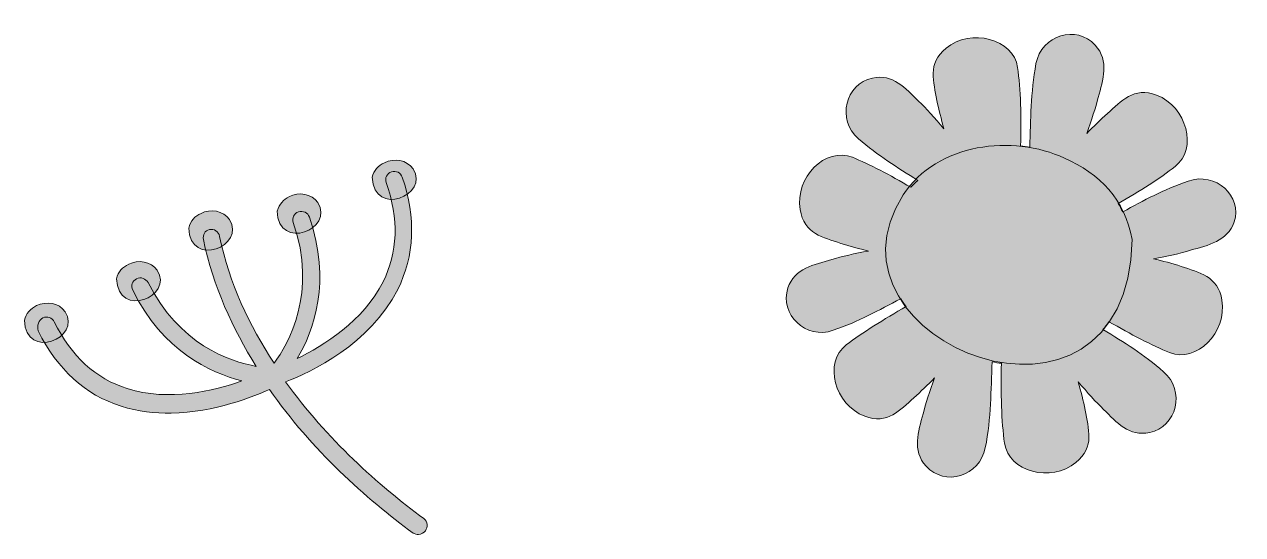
# Model space of a CAD drawing. Header units: inches. Extents: x 0.57 to 5.45, y 0.88 to 5.12.
# Drawn here: x 0.565 to 2.768, y 4.193 to 5.115 of the extents above; entities that cross this region are included whole.
import ezdxf

# ---------------------------------------------------------------- set-up
doc = ezdxf.new("R2010")
doc.units = ezdxf.units.IN
doc.header["$MEASUREMENT"] = 0
doc.layers.add('Calque 1', color=7, linetype='Continuous')

# ---------------------------------------------------------------- blocks, each defined once
blk = doc.blocks.new('block 13')
at = {"layer": 'Calque 1', "true_color": 0xda1c5c}
h = blk.add_hatch(color=232, dxfattribs=at)
h.dxf.hatch_style = 2
edge = h.paths.add_edge_path()
edge.add_spline(control_points=[(1.2167, 4.8653), (1.2333, 4.8736), (1.2569, 4.8708), (1.2681, 4.8542), (1.2986, 4.8069), (1.1972, 4.7653), (1.1944, 4.8389), (1.1972, 4.8514), (1.2042, 4.8597), (1.2167, 4.8653)], knot_values=[0, 0, 0, 0, 1, 1, 1, 2, 2, 2, 3, 3, 3, 3], degree=3, periodic=1)
h = blk.add_hatch(color=232, dxfattribs=at)
h.dxf.hatch_style = 2
edge = h.paths.add_edge_path()
edge.add_spline(control_points=[(1.0444, 4.8042), (1.0611, 4.8125), (1.0847, 4.8097), (1.0958, 4.7931), (1.1264, 4.7458), (1.025, 4.7042), (1.0222, 4.7778), (1.0264, 4.7903), (1.0333, 4.7986), (1.0444, 4.8042)], knot_values=[0, 0, 0, 0, 1, 1, 1, 2, 2, 2, 3, 3, 3, 3], degree=3, periodic=1)
h = blk.add_hatch(color=232, dxfattribs=at)
h.dxf.hatch_style = 2
edge = h.paths.add_edge_path()
edge.add_spline(control_points=[(0.8847, 4.7736), (0.9014, 4.7819), (0.925, 4.7792), (0.9361, 4.7625), (0.9667, 4.7153), (0.8653, 4.6736), (0.8625, 4.7472), (0.8653, 4.7597), (0.8736, 4.7694), (0.8847, 4.7736)], knot_values=[0, 0, 0, 0, 1, 1, 1, 2, 2, 2, 3, 3, 3, 3], degree=3, periodic=1)
h = blk.add_hatch(color=232, dxfattribs=at)
h.dxf.hatch_style = 2
edge = h.paths.add_edge_path()
edge.add_spline(control_points=[(0.7542, 4.6819), (0.7708, 4.6903), (0.7944, 4.6875), (0.8056, 4.6708), (0.8361, 4.6236), (0.7347, 4.5819), (0.7319, 4.6556), (0.7347, 4.6681), (0.7431, 4.6764), (0.7542, 4.6819)], knot_values=[0, 0, 0, 0, 1, 1, 1, 2, 2, 2, 3, 3, 3, 3], degree=3, periodic=1)
h = blk.add_hatch(color=232, dxfattribs=at)
h.dxf.hatch_style = 2
edge = h.paths.add_edge_path()
edge.add_spline(control_points=[(0.5875, 4.6069), (0.6042, 4.6153), (0.6278, 4.6125), (0.6389, 4.5958), (0.6694, 4.5486), (0.5681, 4.5069), (0.5653, 4.5806), (0.5681, 4.5931), (0.5764, 4.6014), (0.5875, 4.6069)], knot_values=[0, 0, 0, 0, 1, 1, 1, 2, 2, 2, 3, 3, 3, 3], degree=3, periodic=1)
at = {"layer": 'Calque 1', "lineweight": 0}
for points in [[(1.2167, 4.8653), (1.2333, 4.8736), (1.2569, 4.8708), (1.2681, 4.8542), (1.2986, 4.8069), (1.1972, 4.7653), (1.1944, 4.8389), (1.1972, 4.8514), (1.2042, 4.8597), (1.2167, 4.8653)], [(1.0444, 4.8042), (1.0611, 4.8125), (1.0847, 4.8097), (1.0958, 4.7931), (1.1264, 4.7458), (1.025, 4.7042), (1.0222, 4.7778), (1.0264, 4.7903), (1.0333, 4.7986), (1.0444, 4.8042)], [(0.8847, 4.7736), (0.9014, 4.7819), (0.925, 4.7792), (0.9361, 4.7625), (0.9667, 4.7153), (0.8653, 4.6736), (0.8625, 4.7472), (0.8653, 4.7597), (0.8736, 4.7694), (0.8847, 4.7736)], [(0.7542, 4.6819), (0.7708, 4.6903), (0.7944, 4.6875), (0.8056, 4.6708), (0.8361, 4.6236), (0.7347, 4.5819), (0.7319, 4.6556), (0.7347, 4.6681), (0.7431, 4.6764), (0.7542, 4.6819)], [(0.5875, 4.6069), (0.6042, 4.6153), (0.6278, 4.6125), (0.6389, 4.5958), (0.6694, 4.5486), (0.5681, 4.5069), (0.5653, 4.5806), (0.5681, 4.5931), (0.5764, 4.6014), (0.5875, 4.6069)]]:
    blk.add_open_spline(points, degree=3, knots=[0, 0, 0, 0, 1, 1, 1, 2, 2, 2, 3, 3, 3, 3], dxfattribs=at)
blk = doc.blocks.new('block 12')
at = {"layer": 'Calque 1', "true_color": 0x39b54a}
h = blk.add_hatch(color=95, dxfattribs=at)
h.dxf.hatch_style = 2
edge = h.paths.add_edge_path()
edge.add_spline(control_points=[(0.5986, 4.5847), (0.6069, 4.5889), (0.6153, 4.5847), (0.6194, 4.5778), (0.65, 4.5153), (0.6944, 4.475), (0.7514, 4.4569), (0.8264, 4.4333), (0.9083, 4.4528), (0.9583, 4.4708), (0.9014, 4.4861), (0.8153, 4.525), (0.7611, 4.6347), (0.7569, 4.6431), (0.7611, 4.6514), (0.7681, 4.6556), (0.7764, 4.6597), (0.7847, 4.6556), (0.7889, 4.6486), (0.8444, 4.5375), (0.9361, 4.5056), (0.9847, 4.4972), (0.9417, 4.5653), (0.9069, 4.6417), (0.8889, 4.7264), (0.8875, 4.7347), (0.8917, 4.7431), (0.9, 4.7444), (0.9083, 4.7458), (0.9167, 4.7417), (0.9181, 4.7319), (0.9361, 4.6472), (0.9722, 4.5708), (1.0167, 4.5028), (1.0431, 4.5375), (1.0958, 4.6306), (1.0514, 4.7569), (1.0486, 4.7653), (1.0528, 4.7736), (1.0611, 4.7764), (1.0694, 4.7792), (1.0778, 4.775), (1.0806, 4.7667), (1.1208, 4.6514), (1.0889, 4.5611), (1.0583, 4.5111), (1.1069, 4.5347), (1.1778, 4.5792), (1.2139, 4.65), (1.2403, 4.7028), (1.2431, 4.7639), (1.2194, 4.8292), (1.2167, 4.8375), (1.2208, 4.8458), (1.2292, 4.8486), (1.2375, 4.8514), (1.2458, 4.8472), (1.2486, 4.8389), (1.2736, 4.7653), (1.2708, 4.6972), (1.2403, 4.6361), (1.1903, 4.5375), (1.0833, 4.4861), (1.0375, 4.4694), (1.1125, 4.3653), (1.2056, 4.2819), (1.2875, 4.2222), (1.2944, 4.2167), (1.2958, 4.2069), (1.2903, 4.2), (1.2875, 4.1958), (1.2833, 4.1944), (1.2778, 4.1931), (1.275, 4.1931), (1.2708, 4.1944), (1.2681, 4.1958), (1.1833, 4.2583), (1.0847, 4.3458), (1.0083, 4.4556), (0.9806, 4.4431), (0.9097, 4.4139), (0.8306, 4.4125), (0.8014, 4.4125), (0.7708, 4.4153), (0.7403, 4.425), (0.675, 4.4458), (0.625, 4.4917), (0.5903, 4.5611), (0.5875, 4.5708), (0.5917, 4.5806), (0.5986, 4.5847)], knot_values=[0, 0, 0, 0, 1, 1, 1, 2, 2, 2, 3, 3, 3, 4, 4, 4, 5, 5, 5, 6, 6, 6, 7, 7, 7, 8, 8, 8, 9, 9, 9, 10, 10, 10, 11, 11, 11, 12, 12, 12, 13, 13, 13, 14, 14, 14, 15, 15, 15, 16, 16, 16, 17, 17, 17, 18, 18, 18, 19, 19, 19, 20, 20, 20, 21, 21, 21, 22, 22, 22, 23, 23, 23, 24, 24, 24, 25, 25, 25, 26, 26, 26, 27, 27, 27, 28, 28, 28, 29, 29, 29, 30, 30, 30, 30], degree=3, periodic=1)
at = {"layer": 'Calque 1', "lineweight": 0}
blk.add_open_spline([(0.5986, 4.5847), (0.6069, 4.5889), (0.6153, 4.5847), (0.6194, 4.5778), (0.65, 4.5153), (0.6944, 4.475), (0.7514, 4.4569), (0.8264, 4.4333), (0.9083, 4.4528), (0.9583, 4.4708), (0.9014, 4.4861), (0.8153, 4.525), (0.7611, 4.6347), (0.7569, 4.6431), (0.7611, 4.6514), (0.7681, 4.6556), (0.7764, 4.6597), (0.7847, 4.6556), (0.7889, 4.6486), (0.8444, 4.5375), (0.9361, 4.5056), (0.9847, 4.4972), (0.9417, 4.5653), (0.9069, 4.6417), (0.8889, 4.7264), (0.8875, 4.7347), (0.8917, 4.7431), (0.9, 4.7444), (0.9083, 4.7458), (0.9167, 4.7417), (0.9181, 4.7319), (0.9361, 4.6472), (0.9722, 4.5708), (1.0167, 4.5028), (1.0431, 4.5375), (1.0958, 4.6306), (1.0514, 4.7569), (1.0486, 4.7653), (1.0528, 4.7736), (1.0611, 4.7764), (1.0694, 4.7792), (1.0778, 4.775), (1.0806, 4.7667), (1.1208, 4.6514), (1.0889, 4.5611), (1.0583, 4.5111), (1.1069, 4.5347), (1.1778, 4.5792), (1.2139, 4.65), (1.2403, 4.7028), (1.2431, 4.7639), (1.2194, 4.8292), (1.2167, 4.8375), (1.2208, 4.8458), (1.2292, 4.8486), (1.2375, 4.8514), (1.2458, 4.8472), (1.2486, 4.8389), (1.2736, 4.7653), (1.2708, 4.6972), (1.2403, 4.6361), (1.1903, 4.5375), (1.0833, 4.4861), (1.0375, 4.4694), (1.1125, 4.3653), (1.2056, 4.2819), (1.2875, 4.2222), (1.2944, 4.2167), (1.2958, 4.2069), (1.2903, 4.2), (1.2875, 4.1958), (1.2833, 4.1944), (1.2778, 4.1931), (1.275, 4.1931), (1.2708, 4.1944), (1.2681, 4.1958), (1.1833, 4.2583), (1.0847, 4.3458), (1.0083, 4.4556), (0.9806, 4.4431), (0.9097, 4.4139), (0.8306, 4.4125), (0.8014, 4.4125), (0.7708, 4.4153), (0.7403, 4.425), (0.675, 4.4458), (0.625, 4.4917), (0.5903, 4.5611), (0.5875, 4.5708), (0.5917, 4.5806), (0.5986, 4.5847)], degree=3, knots=[0, 0, 0, 0, 1, 1, 1, 2, 2, 2, 3, 3, 3, 4, 4, 4, 5, 5, 5, 6, 6, 6, 7, 7, 7, 8, 8, 8, 9, 9, 9, 10, 10, 10, 11, 11, 11, 12, 12, 12, 13, 13, 13, 14, 14, 14, 15, 15, 15, 16, 16, 16, 17, 17, 17, 18, 18, 18, 19, 19, 19, 20, 20, 20, 21, 21, 21, 22, 22, 22, 23, 23, 23, 24, 24, 24, 25, 25, 25, 26, 26, 26, 27, 27, 27, 28, 28, 28, 29, 29, 29, 30, 30, 30, 30], dxfattribs=at)
at = {"layer": 'Calque 1'}
blk.add_blockref('block 13', (0, 0), dxfattribs=at)
blk = doc.blocks.new('block 14')
at = {"layer": 'Calque 1', "true_color": 0x00a79d}
h = blk.add_hatch(color=134, dxfattribs=at)
h.dxf.hatch_style = 2
edge = h.paths.add_edge_path()
edge.add_spline(control_points=[(2.6694, 4.8319), (2.625, 4.8167), (2.5889, 4.7972), (2.5514, 4.7764), (2.5486, 4.7819), (2.5458, 4.7861), (2.5431, 4.7917), (2.5819, 4.8139), (2.6194, 4.8375), (2.6458, 4.8583), (2.6875, 4.8903), (2.6667, 4.9667), (2.6125, 4.9875), (2.5708, 5.0028), (2.5486, 4.9764), (2.5236, 4.9542), (2.5111, 4.9431), (2.4986, 4.9306), (2.4861, 4.9181), (2.4944, 4.9417), (2.5028, 4.9653), (2.5069, 4.9833), (2.5153, 5.0153), (2.5278, 5.0486), (2.5014, 5.0778), (2.4681, 5.1153), (2.4042, 5.0958), (2.3944, 5.0444), (2.3847, 4.9903), (2.3847, 4.9444), (2.3833, 4.8931), (2.3778, 4.8944), (2.3722, 4.8944), (2.3667, 4.8958), (2.3681, 4.9472), (2.3667, 4.9986), (2.3611, 5.0375), (2.3542, 5.0889), (2.2764, 5.1097), (2.2319, 5.0722), (2.1972, 5.0444), (2.2097, 5.0111), (2.2153, 4.9778), (2.2181, 4.9611), (2.2236, 4.9444), (2.2278, 4.9264), (2.2111, 4.9458), (2.1958, 4.9639), (2.1819, 4.9764), (2.1583, 5), (2.1361, 5.0264), (2.0986, 5.0181), (2.05, 5.0083), (2.0333, 4.9431), (2.0736, 4.9083), (2.1097, 4.8778), (2.1431, 4.8569), (2.1806, 4.8333), (2.1764, 4.8292), (2.1722, 4.825), (2.1681, 4.8208), (2.1306, 4.8431), (2.0931, 4.8625), (2.0625, 4.875), (2.0139, 4.8944), (1.9583, 4.8389), (1.9681, 4.7806), (1.975, 4.7361), (2.0097, 4.7306), (2.0417, 4.7194), (2.0583, 4.7139), (2.075, 4.7097), (2.0917, 4.7056), (2.0667, 4.7014), (2.0431, 4.6958), (2.025, 4.6903), (1.9931, 4.6806), (1.9583, 4.675), (1.9458, 4.6389), (1.9306, 4.5917), (1.9778, 4.5444), (2.0278, 4.5625), (2.0736, 4.5778), (2.1097, 4.5986), (2.15, 4.6194), (2.1528, 4.6153), (2.1556, 4.6097), (2.1597, 4.6056), (2.1194, 4.5819), (2.0806, 4.5583), (2.0514, 4.5361), (2.0097, 4.5042), (2.0306, 4.4278), (2.0847, 4.4069), (2.1264, 4.3917), (2.1486, 4.4181), (2.1736, 4.4403), (2.1861, 4.4514), (2.1986, 4.4639), (2.2111, 4.4764), (2.2028, 4.4528), (2.1944, 4.4292), (2.1903, 4.4111), (2.1819, 4.3792), (2.1694, 4.3458), (2.1958, 4.3167), (2.2292, 4.2792), (2.2931, 4.2986), (2.3028, 4.35), (2.3139, 4.4056), (2.3125, 4.4528), (2.3153, 4.5056), (2.3208, 4.5042), (2.3264, 4.5028), (2.3319, 4.5028), (2.3306, 4.45), (2.3319, 4.3972), (2.3375, 4.3583), (2.3444, 4.3069), (2.4222, 4.2861), (2.4667, 4.3236), (2.5014, 4.3514), (2.4889, 4.3847), (2.4833, 4.4181), (2.4806, 4.4347), (2.475, 4.4514), (2.4708, 4.4694), (2.4875, 4.45), (2.5028, 4.4319), (2.5167, 4.4194), (2.5403, 4.3958), (2.5625, 4.3694), (2.6, 4.3778), (2.6486, 4.3875), (2.6653, 4.4528), (2.625, 4.4875), (2.5889, 4.5194), (2.5542, 4.5403), (2.5153, 4.5639), (2.5194, 4.5681), (2.5222, 4.5722), (2.5264, 4.5778), (2.5653, 4.5556), (2.6042, 4.5347), (2.6361, 4.5222), (2.6847, 4.5028), (2.7403, 4.5583), (2.7306, 4.6167), (2.7236, 4.6611), (2.6889, 4.6667), (2.6569, 4.6778), (2.6403, 4.6833), (2.6236, 4.6875), (2.6069, 4.6917), (2.6319, 4.6958), (2.6556, 4.7014), (2.6736, 4.7069), (2.7056, 4.7167), (2.7403, 4.7222), (2.7528, 4.7583), (2.7681, 4.8042), (2.7194, 4.85), (2.6694, 4.8319)], knot_values=[0, 0, 0, 0, 1, 1, 1, 2, 2, 2, 3, 3, 3, 4, 4, 4, 5, 5, 5, 6, 6, 6, 7, 7, 7, 8, 8, 8, 9, 9, 9, 10, 10, 10, 11, 11, 11, 12, 12, 12, 13, 13, 13, 14, 14, 14, 15, 15, 15, 16, 16, 16, 17, 17, 17, 18, 18, 18, 19, 19, 19, 20, 20, 20, 21, 21, 21, 22, 22, 22, 23, 23, 23, 24, 24, 24, 25, 25, 25, 26, 26, 26, 27, 27, 27, 28, 28, 28, 29, 29, 29, 30, 30, 30, 31, 31, 31, 32, 32, 32, 33, 33, 33, 34, 34, 34, 35, 35, 35, 36, 36, 36, 37, 37, 37, 38, 38, 38, 39, 39, 39, 40, 40, 40, 41, 41, 41, 42, 42, 42, 43, 43, 43, 44, 44, 44, 45, 45, 45, 46, 46, 46, 47, 47, 47, 48, 48, 48, 49, 49, 49, 50, 50, 50, 51, 51, 51, 52, 52, 52, 53, 53, 53, 54, 54, 54, 54], degree=3, periodic=1)
at = {"layer": 'Calque 1', "true_color": 0xd7df23}
h = blk.add_hatch(color=52, dxfattribs=at)
h.dxf.hatch_style = 2
edge = h.paths.add_edge_path()
edge.add_spline(control_points=[(2.5681, 4.7264), (2.5597, 4.3153), (1.9833, 4.5417), (2.1542, 4.8069), (2.2153, 4.9014), (2.3528, 4.9167), (2.4458, 4.8736), (2.5097, 4.8458), (2.5556, 4.7986), (2.5681, 4.7264)], knot_values=[0, 0, 0, 0, 0.013889, 0.013889, 0.013889, 0.027778, 0.027778, 0.027778, 0.041667, 0.041667, 0.041667, 0.041667], degree=3, periodic=0)
edge.add_line((2.5681, 4.7264), (2.5681, 4.7264))
at = {"layer": 'Calque 1', "lineweight": 0}
for points, knots in [([(2.6694, 4.8319), (2.625, 4.8167), (2.5889, 4.7972), (2.5514, 4.7764), (2.5486, 4.7819), (2.5458, 4.7861), (2.5431, 4.7917), (2.5819, 4.8139), (2.6194, 4.8375), (2.6458, 4.8583), (2.6875, 4.8903), (2.6667, 4.9667), (2.6125, 4.9875), (2.5708, 5.0028), (2.5486, 4.9764), (2.5236, 4.9542), (2.5111, 4.9431), (2.4986, 4.9306), (2.4861, 4.9181), (2.4944, 4.9417), (2.5028, 4.9653), (2.5069, 4.9833), (2.5153, 5.0153), (2.5278, 5.0486), (2.5014, 5.0778), (2.4681, 5.1153), (2.4042, 5.0958), (2.3944, 5.0444), (2.3847, 4.9903), (2.3847, 4.9444), (2.3833, 4.8931), (2.3778, 4.8944), (2.3722, 4.8944), (2.3667, 4.8958), (2.3681, 4.9472), (2.3667, 4.9986), (2.3611, 5.0375), (2.3542, 5.0889), (2.2764, 5.1097), (2.2319, 5.0722), (2.1972, 5.0444), (2.2097, 5.0111), (2.2153, 4.9778), (2.2181, 4.9611), (2.2236, 4.9444), (2.2278, 4.9264), (2.2111, 4.9458), (2.1958, 4.9639), (2.1819, 4.9764), (2.1583, 5), (2.1361, 5.0264), (2.0986, 5.0181), (2.05, 5.0083), (2.0333, 4.9431), (2.0736, 4.9083), (2.1097, 4.8778), (2.1431, 4.8569), (2.1806, 4.8333), (2.1764, 4.8292), (2.1722, 4.825), (2.1681, 4.8208), (2.1306, 4.8431), (2.0931, 4.8625), (2.0625, 4.875), (2.0139, 4.8944), (1.9583, 4.8389), (1.9681, 4.7806), (1.975, 4.7361), (2.0097, 4.7306), (2.0417, 4.7194), (2.0583, 4.7139), (2.075, 4.7097), (2.0917, 4.7056), (2.0667, 4.7014), (2.0431, 4.6958), (2.025, 4.6903), (1.9931, 4.6806), (1.9583, 4.675), (1.9458, 4.6389), (1.9306, 4.5917), (1.9778, 4.5444), (2.0278, 4.5625), (2.0736, 4.5778), (2.1097, 4.5986), (2.15, 4.6194), (2.1528, 4.6153), (2.1556, 4.6097), (2.1597, 4.6056), (2.1194, 4.5819), (2.0806, 4.5583), (2.0514, 4.5361), (2.0097, 4.5042), (2.0306, 4.4278), (2.0847, 4.4069), (2.1264, 4.3917), (2.1486, 4.4181), (2.1736, 4.4403), (2.1861, 4.4514), (2.1986, 4.4639), (2.2111, 4.4764), (2.2028, 4.4528), (2.1944, 4.4292), (2.1903, 4.4111), (2.1819, 4.3792), (2.1694, 4.3458), (2.1958, 4.3167), (2.2292, 4.2792), (2.2931, 4.2986), (2.3028, 4.35), (2.3139, 4.4056), (2.3125, 4.4528), (2.3153, 4.5056), (2.3208, 4.5042), (2.3264, 4.5028), (2.3319, 4.5028), (2.3306, 4.45), (2.3319, 4.3972), (2.3375, 4.3583), (2.3444, 4.3069), (2.4222, 4.2861), (2.4667, 4.3236), (2.5014, 4.3514), (2.4889, 4.3847), (2.4833, 4.4181), (2.4806, 4.4347), (2.475, 4.4514), (2.4708, 4.4694), (2.4875, 4.45), (2.5028, 4.4319), (2.5167, 4.4194), (2.5403, 4.3958), (2.5625, 4.3694), (2.6, 4.3778), (2.6486, 4.3875), (2.6653, 4.4528), (2.625, 4.4875), (2.5889, 4.5194), (2.5542, 4.5403), (2.5153, 4.5639), (2.5194, 4.5681), (2.5222, 4.5722), (2.5264, 4.5778), (2.5653, 4.5556), (2.6042, 4.5347), (2.6361, 4.5222), (2.6847, 4.5028), (2.7403, 4.5583), (2.7306, 4.6167), (2.7236, 4.6611), (2.6889, 4.6667), (2.6569, 4.6778), (2.6403, 4.6833), (2.6236, 4.6875), (2.6069, 4.6917), (2.6319, 4.6958), (2.6556, 4.7014), (2.6736, 4.7069), (2.7056, 4.7167), (2.7403, 4.7222), (2.7528, 4.7583), (2.7681, 4.8042), (2.7194, 4.85), (2.6694, 4.8319)], [0, 0, 0, 0, 1, 1, 1, 2, 2, 2, 3, 3, 3, 4, 4, 4, 5, 5, 5, 6, 6, 6, 7, 7, 7, 8, 8, 8, 9, 9, 9, 10, 10, 10, 11, 11, 11, 12, 12, 12, 13, 13, 13, 14, 14, 14, 15, 15, 15, 16, 16, 16, 17, 17, 17, 18, 18, 18, 19, 19, 19, 20, 20, 20, 21, 21, 21, 22, 22, 22, 23, 23, 23, 24, 24, 24, 25, 25, 25, 26, 26, 26, 27, 27, 27, 28, 28, 28, 29, 29, 29, 30, 30, 30, 31, 31, 31, 32, 32, 32, 33, 33, 33, 34, 34, 34, 35, 35, 35, 36, 36, 36, 37, 37, 37, 38, 38, 38, 39, 39, 39, 40, 40, 40, 41, 41, 41, 42, 42, 42, 43, 43, 43, 44, 44, 44, 45, 45, 45, 46, 46, 46, 47, 47, 47, 48, 48, 48, 49, 49, 49, 50, 50, 50, 51, 51, 51, 52, 52, 52, 53, 53, 53, 54, 54, 54, 54]), ([(2.5681, 4.7264), (2.5597, 4.3153), (1.9833, 4.5417), (2.1542, 4.8069), (2.2153, 4.9014), (2.3528, 4.9167), (2.4458, 4.8736), (2.5097, 4.8458), (2.5556, 4.7986), (2.5681, 4.7264)], [0, 0, 0, 0, 1, 1, 1, 2, 2, 2, 3, 3, 3, 3])]:
    blk.add_open_spline(points, degree=3, knots=knots, dxfattribs=at)
blk = doc.blocks.new('block 2')
at = {"layer": 'Calque 1'}
for name in ['block 14', 'block 12']:
    blk.add_blockref(name, (0, 0), dxfattribs=at)

msp = doc.modelspace()

# ---------------------------------------------------------------- block references
at = {"layer": 'Calque 1'}
msp.add_blockref('block 2', (0, 0), dxfattribs=at)

doc.saveas('drawing.dxf')
